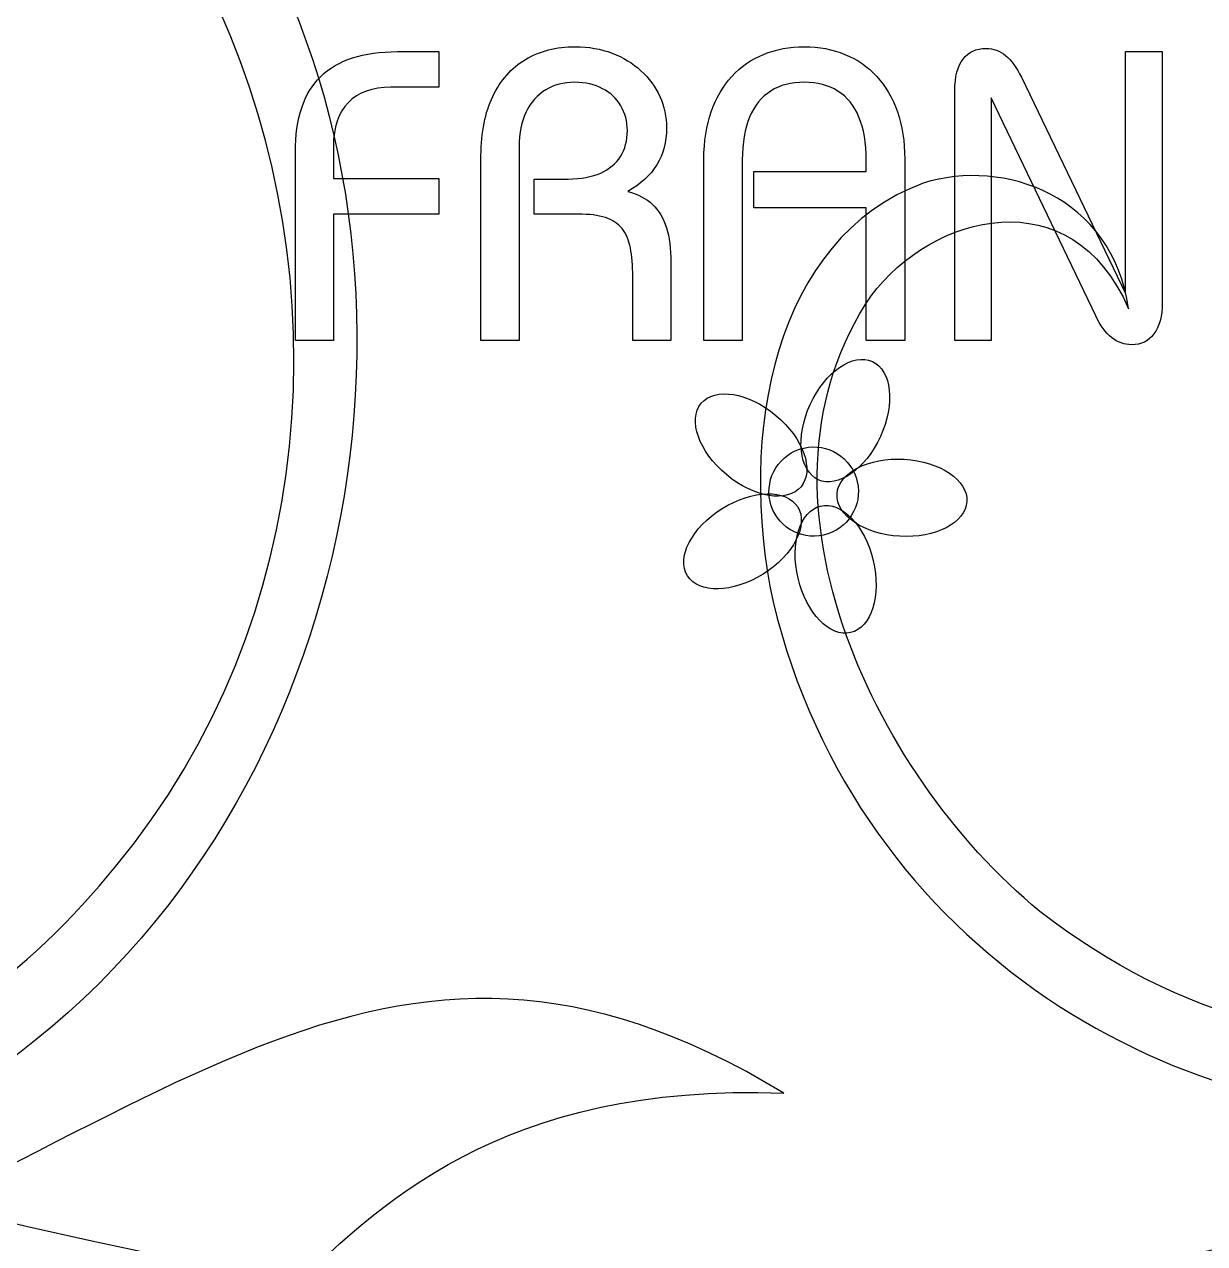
# Model space of a CAD drawing. Header units: millimetres. Extents: x -96 to 58, y -5 to 152.
# Drawn here: x -31.51 to -19.42, y 19.15 to 31.64 of the extents above; entities that cross this region are included whole.
import ezdxf

# ---------------------------------------------------------------- set-up
doc = ezdxf.new("R2010")
doc.units = ezdxf.units.MM
doc.header["$MEASUREMENT"] = 0
doc.layers.add('Capa 1', color=7, linetype='Continuous')

msp = doc.modelspace()

# ---------------------------------------------------------------- linework, layer by layer
at = {"layer": 'Capa 1', "color": 250, "lineweight": 9}
msp.add_open_spline([(-95.1806, 149.5), (-95.1806, 149.5), (57.2195, 149.5), (57.2195, 149.5), (57.2195, 149.5), (57.2195, 149.5), (57.2195, -2.9001), (57.2195, -2.9001), (57.2195, -2.9001), (57.2195, -2.9001), (-95.1806, -2.9001), (-95.1806, -2.9001), (-95.1806, -2.9001), (-95.1806, -2.9001), (-95.1806, 149.5), (-95.1806, 149.5)], degree=3, knots=[0, 0, 0, 0, 0.2, 0.2, 0.2, 0.2, 0.4, 0.4, 0.4, 0.4, 0.6, 0.6, 0.6, 0.6, 1, 1, 1, 1], dxfattribs=at)
at = {"layer": 'Capa 1', "color": 7}
msp.add_open_spline([(-18.9806, 128.6859), (11.6082, 128.6859), (36.4054, 103.8887), (36.4054, 73.2999), (36.4054, 73.2999), (36.4054, 42.7112), (11.6082, 17.9139), (-18.9806, 17.9139), (-18.9806, 17.9139), (-49.5694, 17.9139), (-74.3666, 42.7111), (-74.3666, 73.2999), (-74.3666, 73.2999), (-74.3666, 103.8888), (-49.5694, 128.6859), (-18.9806, 128.6859)], degree=3, knots=[0, 0, 0, 0, 0.2, 0.2, 0.2, 0.2, 0.4, 0.4, 0.4, 0.4, 0.6, 0.6, 0.6, 0.6, 1, 1, 1, 1], dxfattribs=at)
at = {"layer": 'Capa 1'}
for points, knots in [([(-54.7906, 49.5546), (-54.9192, 46.9923), (-54.8633, 44.6012), (-54.6573, 42.5243), (-54.6573, 42.5243), (-53.2346, 28.1755), (-45.7451, 19.5609), (-37.1903, 19.3849), (-37.1903, 19.3849), (-25.3474, 19.1709), (-24.7983, 37.6123), (-37.1961, 36.3227), (-37.1961, 36.3227), (-40.7314, 35.9547), (-43.4194, 32.6859), (-42.9017, 29.0762), (-42.9017, 29.0762), (-42.4011, 26.1719), (-39.6783, 23.9678), (-36.6832, 24.8029), (-36.6832, 24.8029), (-34.62, 25.4416), (-33.1498, 27.6434), (-34.1215, 29.7306), (-34.1215, 29.7306), (-34.7259, 30.9353), (-36.367, 31.7807), (-37.5384, 30.7664), (-37.5384, 30.7664), (-37.9717, 30.366), (-38.2871, 29.338), (-37.5146, 29.1005), (-37.5146, 29.1005), (-37.3687, 29.0634), (-37.2281, 29.0845), (-37.1073, 29.1766), (-37.1073, 29.1766), (-37.7473, 29.1446), (-37.6709, 29.9674), (-37.3841, 30.31), (-37.3841, 30.31), (-36.5146, 31.2768), (-35.0868, 30.5228), (-34.5854, 29.5798), (-34.5854, 29.5798), (-33.6879, 27.7582), (-35.023, 25.5256), (-36.8194, 24.9738), (-36.8194, 24.9738), (-39.548, 24.2215), (-42.2612, 26.4534), (-42.6817, 29.0867), (-42.6817, 29.0867), (-43.1206, 32.4424), (-40.4281, 35.7051), (-37.1675, 36.1326), (-37.1675, 36.1326), (-29.7303, 36.9841), (-26.3893, 28.0696), (-30.5706, 23.0193), (-30.5706, 23.0193), (-32.357, 20.7882), (-35.1621, 19.8248), (-37.9837, 19.9196), (-37.9837, 19.9196), (-48.538, 20.9926), (-55.9555, 33.5926), (-53.9315, 53.0764), (-53.9315, 53.0764), (-53.9315, 53.0764), (-54.1283, 53.1131), (-54.1283, 53.1131), (-54.1283, 53.1131), (-54.1283, 53.1131), (-54.7906, 49.5546), (-54.7906, 49.5546)], [0, 0, 0, 0, 0.05, 0.05, 0.05, 0.05, 0.1, 0.1, 0.1, 0.1, 0.15, 0.15, 0.15, 0.15, 0.2, 0.2, 0.2, 0.2, 0.25, 0.25, 0.25, 0.25, 0.3, 0.3, 0.3, 0.3, 0.35, 0.35, 0.35, 0.35, 0.4, 0.4, 0.4, 0.4, 0.45, 0.45, 0.45, 0.45, 0.5, 0.5, 0.5, 0.5, 0.55, 0.55, 0.55, 0.55, 0.6, 0.6, 0.6, 0.6, 0.65, 0.65, 0.65, 0.65, 0.7, 0.7, 0.7, 0.7, 0.75, 0.75, 0.75, 0.75, 0.8, 0.8, 0.8, 0.8, 0.85, 0.85, 0.85, 0.85, 0.9, 0.9, 0.9, 0.9, 1, 1, 1, 1]), ([(-20.1993, 28.7252), (-20.7858, 30.0782), (-22.2151, 29.6963), (-22.8358, 28.8586), (-22.8358, 28.8586), (-24.1835, 26.8788), (-22.8536, 23.9916), (-21.1083, 22.554), (-21.1083, 22.554), (-18.236, 20.3209), (-14.7942, 21.0921), (-12.6569, 23.4652), (-12.6569, 23.4652), (-9.4801, 27.2214), (-9.9478, 33.2046), (-12.8536, 37.7273), (-12.8536, 37.7273), (-14.9445, 40.8192), (-17.8156, 42.8133), (-20.9773, 43.6196), (-20.9773, 43.6196), (-20.9773, 43.6196), (-20.948, 43.7545), (-20.948, 43.7545), (-20.948, 43.7545), (-19.8115, 43.5689), (-18.2936, 43.1799), (-16.8638, 42.3858), (-16.8638, 42.3858), (-14.5613, 41.1062), (-9.9727, 36.1101), (-9.7712, 30.3432), (-9.7712, 30.3432), (-9.5983, 25.3932), (-12.2394, 20.9702), (-16.6826, 20.4825), (-16.6826, 20.4825), (-19.6326, 20.2567), (-22.9672, 22.1313), (-23.8404, 25.7242), (-23.8404, 25.7242), (-24.2101, 27.4422), (-23.8238, 29.4537), (-22.3018, 30.0126), (-22.3018, 30.0126), (-21.477, 30.2731), (-20.3645, 29.881), (-20.1993, 28.7252)], [0, 0, 0, 0, 0.0769231, 0.0769231, 0.0769231, 0.0769231, 0.1538462, 0.1538462, 0.1538462, 0.1538462, 0.2307692, 0.2307692, 0.2307692, 0.2307692, 0.3076923, 0.3076923, 0.3076923, 0.3076923, 0.3846154, 0.3846154, 0.3846154, 0.3846154, 0.4615385, 0.4615385, 0.4615385, 0.4615385, 0.5384615, 0.5384615, 0.5384615, 0.5384615, 0.6153846, 0.6153846, 0.6153846, 0.6153846, 0.6923077, 0.6923077, 0.6923077, 0.6923077, 0.7692308, 0.7692308, 0.7692308, 0.7692308, 0.8461538, 0.8461538, 0.8461538, 0.8461538, 1, 1, 1, 1]), ([(-22.8238, 28.1867), (-23.0224, 28.2773), (-23.3075, 28.0799), (-23.4604, 27.7459), (-23.4604, 27.7459), (-23.6131, 27.4117), (-23.5765, 27.0668), (-23.3779, 26.9761), (-23.3779, 26.9761), (-23.1792, 26.885), (-22.8942, 27.0825), (-22.7416, 27.4167), (-22.7416, 27.4167), (-22.5886, 27.7514), (-22.6255, 28.0956), (-22.8238, 28.1867)], [0, 0, 0, 0, 0.2, 0.2, 0.2, 0.2, 0.4, 0.4, 0.4, 0.4, 0.6, 0.6, 0.6, 0.6, 1, 1, 1, 1]), ([(-24.5759, 27.758), (-24.7159, 27.5903), (-24.6005, 27.2637), (-24.3184, 27.0276), (-24.3184, 27.0276), (-24.0361, 26.792), (-23.6942, 26.7367), (-23.5542, 26.9042), (-23.5542, 26.9042), (-23.4142, 27.0719), (-23.5296, 27.3987), (-23.8115, 27.6346), (-23.8115, 27.6346), (-24.0936, 27.8702), (-24.4357, 27.9253), (-24.5759, 27.758)], [0, 0, 0, 0, 0.2, 0.2, 0.2, 0.2, 0.4, 0.4, 0.4, 0.4, 0.6, 0.6, 0.6, 0.6, 1, 1, 1, 1]), ([(-23.2793, 26.42), (-23.0399, 26.4998), (-22.9106, 26.7594), (-22.9906, 26.9989), (-22.9906, 26.9989), (-23.0705, 27.2382), (-23.3298, 27.3678), (-23.5696, 27.2877), (-23.5696, 27.2877), (-23.8092, 27.2079), (-23.9385, 26.9486), (-23.8584, 26.7088), (-23.8584, 26.7088), (-23.7785, 26.4693), (-23.5193, 26.3398), (-23.2793, 26.42)], [0, 0, 0, 0, 0.2, 0.2, 0.2, 0.2, 0.4, 0.4, 0.4, 0.4, 0.6, 0.6, 0.6, 0.6, 1, 1, 1, 1]), ([(-21.8559, 26.7518), (-21.843, 26.9695), (-22.13, 27.164), (-22.4972, 27.1855), (-22.4972, 27.1855), (-22.8638, 27.2071), (-23.1721, 27.0479), (-23.185, 26.8304), (-23.185, 26.8304), (-23.1978, 26.6124), (-22.9106, 26.4179), (-22.5436, 26.3965), (-22.5436, 26.3965), (-22.1767, 26.3748), (-21.8685, 26.5336), (-21.8559, 26.7518)], [0, 0, 0, 0, 0.2, 0.2, 0.2, 0.2, 0.4, 0.4, 0.4, 0.4, 0.6, 0.6, 0.6, 0.6, 1, 1, 1, 1]), ([(-24.7173, 25.9915), (-24.6016, 25.8067), (-24.2551, 25.8143), (-23.9434, 26.0093), (-23.9434, 26.0093), (-23.6317, 26.204), (-23.4726, 26.5121), (-23.5882, 26.6973), (-23.5882, 26.6973), (-23.7038, 26.8824), (-24.0507, 26.8744), (-24.3624, 26.6795), (-24.3624, 26.6795), (-24.6741, 26.485), (-24.8332, 26.1764), (-24.7173, 25.9915)], [0, 0, 0, 0, 0.2, 0.2, 0.2, 0.2, 0.4, 0.4, 0.4, 0.4, 0.6, 0.6, 0.6, 0.6, 1, 1, 1, 1]), ([(-23.0459, 25.41), (-22.8335, 25.46), (-22.7302, 25.7912), (-22.8149, 26.1489), (-22.8149, 26.1489), (-22.8999, 26.5068), (-23.141, 26.756), (-23.3533, 26.7056), (-23.3533, 26.7056), (-23.5653, 26.6552), (-23.6689, 26.3244), (-23.5842, 25.9666), (-23.5842, 25.9666), (-23.4992, 25.6093), (-23.2585, 25.3596), (-23.0459, 25.41)], [0, 0, 0, 0, 0.2, 0.2, 0.2, 0.2, 0.4, 0.4, 0.4, 0.4, 0.6, 0.6, 0.6, 0.6, 1, 1, 1, 1]), ([(-42.1398, 19.427), (-40.7416, 18.464), (-37.1311, 17.575), (-35.4528, 18.2081), (-35.4528, 18.2081), (-30.0632, 20.2399), (-27.8881, 23.2209), (-23.7299, 20.6937), (-23.7299, 20.6937), (-29.5188, 20.9182), (-28.8319, 15.6406), (-32.0789, 18.4416), (-32.0789, 18.4416), (-31.6925, 17.3203), (-30.7838, 16.2307), (-31.2452, 15.7631), (-31.2452, 15.7631), (-32.3381, 14.6547), (-35.7877, 15.1155), (-36.8031, 16.8369), (-36.8031, 16.8369), (-36.9771, 14.3868), (-40.6113, 17.7991), (-42.1398, 19.427)], [0, 0, 0, 0, 0.1428571, 0.1428571, 0.1428571, 0.1428571, 0.2857143, 0.2857143, 0.2857143, 0.2857143, 0.4285714, 0.4285714, 0.4285714, 0.4285714, 0.5714286, 0.5714286, 0.5714286, 0.5714286, 0.7142857, 0.7142857, 0.7142857, 0.7142857, 1, 1, 1, 1]), ([(-16.3935, 14.7237), (-14.8042, 15.7389), (-17.2753, 17.2116), (-18.3073, 16.8023), (-18.3073, 16.8023), (-28.1525, 12.8991), (-12.9108, -4.933), (-4.3022, 11.0134), (-4.3022, 11.0134), (-6.5114, 5.4835), (-12.9217, 1.7998), (-18.6777, 4.8323), (-18.6777, 4.8323), (-22.3275, 6.7545), (-24.8398, 10.579), (-23.7165, 14.7173), (-23.7165, 14.7173), (-22.8973, 17.4277), (-20.3837, 19.684), (-17.4127, 19.1002), (-17.4127, 19.1002), (-16.0076, 18.7785), (-14.6374, 17.6726), (-14.7301, 16.1069), (-14.7301, 16.1069), (-14.8119, 15.2742), (-15.5366, 14.6678), (-16.3935, 14.7237)], [0, 0, 0, 0, 0.125, 0.125, 0.125, 0.125, 0.25, 0.25, 0.25, 0.25, 0.375, 0.375, 0.375, 0.375, 0.5, 0.5, 0.5, 0.5, 0.625, 0.625, 0.625, 0.625, 0.75, 0.75, 0.75, 0.75, 1, 1, 1, 1])]:
    msp.add_open_spline(points, degree=3, knots=knots, dxfattribs=at)
at = {"layer": 'Capa 1', "color": 250}
for points, knots in [([(-28.7319, 28.3999), (-28.7319, 28.3999), (-28.3424, 28.3999), (-28.3424, 28.3999), (-28.3424, 28.3999), (-28.3424, 28.3999), (-28.3424, 29.6953), (-28.3424, 29.6953), (-28.3424, 29.6953), (-28.3424, 29.6953), (-27.2629, 29.6953), (-27.2629, 29.6953), (-27.2629, 29.6953), (-27.2629, 29.6953), (-27.2629, 30.0593), (-27.2629, 30.0593), (-27.2629, 30.0593), (-27.2629, 30.0593), (-28.3424, 30.0593), (-28.3424, 30.0593), (-28.3424, 30.0593), (-28.3424, 30.0593), (-28.3424, 30.3895), (-28.3424, 30.3895), (-28.3424, 30.3895), (-28.3417, 30.585), (-28.2902, 30.7345), (-28.1893, 30.8382), (-28.1893, 30.8382), (-28.0884, 30.942), (-27.9431, 30.9941), (-27.754, 30.9948), (-27.754, 30.9948), (-27.754, 30.9948), (-27.2629, 30.9948), (-27.2629, 30.9948), (-27.2629, 30.9948), (-27.2629, 30.9948), (-27.2629, 31.359), (-27.2629, 31.359), (-27.2629, 31.359), (-27.2629, 31.359), (-27.6863, 31.359), (-27.6863, 31.359), (-27.6863, 31.359), (-28.0376, 31.3597), (-28.2994, 31.2749), (-28.4723, 31.1049), (-28.4723, 31.1049), (-28.6458, 30.9348), (-28.7319, 30.6766), (-28.7319, 30.3302), (-28.7319, 30.3302), (-28.7319, 30.3302), (-28.7319, 28.3999), (-28.7319, 28.3999)], [0, 0, 0, 0, 0.0666667, 0.0666667, 0.0666667, 0.0666667, 0.1333333, 0.1333333, 0.1333333, 0.1333333, 0.2, 0.2, 0.2, 0.2, 0.2666667, 0.2666667, 0.2666667, 0.2666667, 0.3333333, 0.3333333, 0.3333333, 0.3333333, 0.4, 0.4, 0.4, 0.4, 0.4666667, 0.4666667, 0.4666667, 0.4666667, 0.5333333, 0.5333333, 0.5333333, 0.5333333, 0.6, 0.6, 0.6, 0.6, 0.6666667, 0.6666667, 0.6666667, 0.6666667, 0.7333333, 0.7333333, 0.7333333, 0.7333333, 0.8, 0.8, 0.8, 0.8, 0.8666667, 0.8666667, 0.8666667, 0.8666667, 1, 1, 1, 1]), ([(-26.8311, 28.3999), (-26.8311, 28.3999), (-26.4415, 28.3999), (-26.4415, 28.3999), (-26.4415, 28.3999), (-26.4415, 28.3999), (-26.4415, 30.3852), (-26.4415, 30.3852), (-26.4415, 30.3852), (-26.4409, 30.5256), (-26.4162, 30.6449), (-26.369, 30.7429), (-26.369, 30.7429), (-26.321, 30.8411), (-26.254, 30.9158), (-26.1686, 30.9673), (-26.1686, 30.9673), (-26.0832, 31.0196), (-25.9837, 31.0456), (-25.8701, 31.0456), (-25.8701, 31.0456), (-25.7608, 31.045), (-25.6662, 31.023), (-25.5858, 30.98), (-25.5858, 30.98), (-25.5054, 30.9378), (-25.4433, 30.8791), (-25.3995, 30.805), (-25.3995, 30.805), (-25.3551, 30.7309), (-25.3332, 30.6456), (-25.3325, 30.5503), (-25.3325, 30.5503), (-25.3325, 30.4481), (-25.3558, 30.3605), (-25.4017, 30.2864), (-25.4017, 30.2864), (-25.4482, 30.2124), (-25.516, 30.1559), (-25.6056, 30.1157), (-25.6056, 30.1157), (-25.6959, 30.0756), (-25.8066, 30.0557), (-25.9379, 30.055), (-25.9379, 30.055), (-25.9379, 30.055), (-26.285, 30.055), (-26.285, 30.055), (-26.285, 30.055), (-26.285, 30.055), (-26.285, 29.6953), (-26.285, 29.6953), (-26.285, 29.6953), (-26.285, 29.6953), (-25.8363, 29.6953), (-25.8363, 29.6953), (-25.8363, 29.6953), (-25.7234, 29.6953), (-25.631, 29.6839), (-25.5576, 29.6599), (-25.5576, 29.6599), (-25.4849, 29.6359), (-25.4278, 29.5978), (-25.3868, 29.547), (-25.3868, 29.547), (-25.3459, 29.4962), (-25.3177, 29.4299), (-25.3008, 29.3488), (-25.3008, 29.3488), (-25.2845, 29.2676), (-25.2768, 29.1703), (-25.2775, 29.056), (-25.2775, 29.056), (-25.2775, 29.056), (-25.2775, 28.3999), (-25.2775, 28.3999), (-25.2775, 28.3999), (-25.2775, 28.3999), (-24.888, 28.3999), (-24.888, 28.3999), (-24.888, 28.3999), (-24.888, 28.3999), (-24.888, 29.2041), (-24.888, 29.2041), (-24.888, 29.2041), (-24.8873, 29.3411), (-24.9021, 29.4581), (-24.9325, 29.5555), (-24.9325, 29.5555), (-24.9628, 29.6529), (-25.0101, 29.7326), (-25.075, 29.794), (-25.075, 29.794), (-25.1399, 29.8553), (-25.2239, 29.8998), (-25.3283, 29.928), (-25.3283, 29.928), (-25.1969, 30.0008), (-25.0976, 30.0917), (-25.0305, 30.2011), (-25.0305, 30.2011), (-24.9642, 30.3104), (-24.9304, 30.4353), (-24.9304, 30.5757), (-24.9304, 30.5757), (-24.9311, 30.6907), (-24.9543, 30.7987), (-24.9995, 30.8989), (-24.9995, 30.8989), (-25.0454, 30.999), (-25.1096, 31.0879), (-25.1935, 31.1641), (-25.1935, 31.1641), (-25.2768, 31.2403), (-25.3756, 31.3003), (-25.4891, 31.3441), (-25.4891, 31.3441), (-25.6034, 31.3872), (-25.729, 31.409), (-25.8659, 31.4097), (-25.8659, 31.4097), (-26.0621, 31.4091), (-26.2314, 31.3659), (-26.376, 31.2791), (-26.376, 31.2791), (-26.52, 31.1925), (-26.6314, 31.0668), (-26.7105, 30.901), (-26.7105, 30.901), (-26.7895, 30.736), (-26.8297, 30.5341), (-26.8311, 30.2963), (-26.8311, 30.2963), (-26.8311, 30.2963), (-26.8311, 28.3999), (-26.8311, 28.3999)], [0, 0, 0, 0, 0.0285714, 0.0285714, 0.0285714, 0.0285714, 0.0571429, 0.0571429, 0.0571429, 0.0571429, 0.0857143, 0.0857143, 0.0857143, 0.0857143, 0.1142857, 0.1142857, 0.1142857, 0.1142857, 0.1428571, 0.1428571, 0.1428571, 0.1428571, 0.1714286, 0.1714286, 0.1714286, 0.1714286, 0.2, 0.2, 0.2, 0.2, 0.2285714, 0.2285714, 0.2285714, 0.2285714, 0.2571429, 0.2571429, 0.2571429, 0.2571429, 0.2857143, 0.2857143, 0.2857143, 0.2857143, 0.3142857, 0.3142857, 0.3142857, 0.3142857, 0.3428571, 0.3428571, 0.3428571, 0.3428571, 0.3714286, 0.3714286, 0.3714286, 0.3714286, 0.4, 0.4, 0.4, 0.4, 0.4285714, 0.4285714, 0.4285714, 0.4285714, 0.4571429, 0.4571429, 0.4571429, 0.4571429, 0.4857143, 0.4857143, 0.4857143, 0.4857143, 0.5142857, 0.5142857, 0.5142857, 0.5142857, 0.5428571, 0.5428571, 0.5428571, 0.5428571, 0.5714286, 0.5714286, 0.5714286, 0.5714286, 0.6, 0.6, 0.6, 0.6, 0.6285714, 0.6285714, 0.6285714, 0.6285714, 0.6571429, 0.6571429, 0.6571429, 0.6571429, 0.6857143, 0.6857143, 0.6857143, 0.6857143, 0.7142857, 0.7142857, 0.7142857, 0.7142857, 0.7428571, 0.7428571, 0.7428571, 0.7428571, 0.7714286, 0.7714286, 0.7714286, 0.7714286, 0.8, 0.8, 0.8, 0.8, 0.8285714, 0.8285714, 0.8285714, 0.8285714, 0.8571429, 0.8571429, 0.8571429, 0.8571429, 0.8857143, 0.8857143, 0.8857143, 0.8857143, 0.9142857, 0.9142857, 0.9142857, 0.9142857, 0.9428571, 0.9428571, 0.9428571, 0.9428571, 1, 1, 1, 1]), ([(-22.8855, 28.3999), (-22.8855, 28.3999), (-22.4918, 28.3999), (-22.4918, 28.3999), (-22.4918, 28.3999), (-22.4918, 28.3999), (-22.4918, 30.2582), (-22.4918, 30.2582), (-22.4918, 30.2582), (-22.4926, 30.4395), (-22.518, 30.6011), (-22.5674, 30.7436), (-22.5674, 30.7436), (-22.6175, 30.8863), (-22.6881, 31.0061), (-22.7791, 31.1056), (-22.7791, 31.1056), (-22.8708, 31.2045), (-22.9787, 31.2799), (-23.1043, 31.3314), (-23.1043, 31.3314), (-23.2299, 31.3837), (-23.3689, 31.4097), (-23.5206, 31.4097), (-23.5206, 31.4097), (-23.6723, 31.4098), (-23.8113, 31.3836), (-23.9369, 31.3314), (-23.9369, 31.3314), (-24.0625, 31.2799), (-24.1704, 31.2044), (-24.2621, 31.1056), (-24.2621, 31.1056), (-24.3532, 31.0062), (-24.4237, 30.8862), (-24.4738, 30.7436), (-24.4738, 30.7436), (-24.5232, 30.6011), (-24.5486, 30.4395), (-24.5493, 30.2582), (-24.5493, 30.2582), (-24.5493, 30.2582), (-24.5492, 28.3999), (-24.5492, 28.3999), (-24.5492, 28.3999), (-24.5492, 28.3999), (-24.1555, 28.3999), (-24.1555, 28.3999), (-24.1555, 28.3999), (-24.1555, 28.3999), (-24.1555, 30.2498), (-24.1555, 30.2498), (-24.1555, 30.2498), (-24.1549, 30.4247), (-24.1302, 30.5715), (-24.0801, 30.6893), (-24.0801, 30.6893), (-24.0307, 30.8078), (-23.9588, 30.896), (-23.8642, 30.956), (-23.8642, 30.956), (-23.7697, 31.0161), (-23.6554, 31.0456), (-23.5206, 31.0456), (-23.5206, 31.0456), (-23.3858, 31.0456), (-23.2716, 31.016), (-23.177, 30.956), (-23.177, 30.956), (-23.0825, 30.896), (-23.0105, 30.8078), (-22.9611, 30.6893), (-22.9611, 30.6893), (-22.9109, 30.5716), (-22.8856, 30.4247), (-22.8856, 30.2498), (-22.8856, 30.2498), (-22.8856, 30.2498), (-22.8855, 30.1312), (-22.8855, 30.1312), (-22.8855, 30.1312), (-22.8855, 30.1312), (-24.0371, 30.1312), (-24.0371, 30.1312), (-24.0371, 30.1312), (-24.0371, 30.1312), (-24.0371, 29.7588), (-24.0371, 29.7588), (-24.0371, 29.7588), (-24.0371, 29.7588), (-22.8855, 29.7588), (-22.8855, 29.7588), (-22.8855, 29.7588), (-22.8855, 29.7588), (-22.8855, 28.3999), (-22.8855, 28.3999)], [0, 0, 0, 0, 0.04, 0.04, 0.04, 0.04, 0.08, 0.08, 0.08, 0.08, 0.12, 0.12, 0.12, 0.12, 0.16, 0.16, 0.16, 0.16, 0.2, 0.2, 0.2, 0.2, 0.24, 0.24, 0.24, 0.24, 0.28, 0.28, 0.28, 0.28, 0.32, 0.32, 0.32, 0.32, 0.36, 0.36, 0.36, 0.36, 0.4, 0.4, 0.4, 0.4, 0.44, 0.44, 0.44, 0.44, 0.48, 0.48, 0.48, 0.48, 0.52, 0.52, 0.52, 0.52, 0.56, 0.56, 0.56, 0.56, 0.6, 0.6, 0.6, 0.6, 0.64, 0.64, 0.64, 0.64, 0.68, 0.68, 0.68, 0.68, 0.72, 0.72, 0.72, 0.72, 0.76, 0.76, 0.76, 0.76, 0.8, 0.8, 0.8, 0.8, 0.84, 0.84, 0.84, 0.84, 0.88, 0.88, 0.88, 0.88, 0.92, 0.92, 0.92, 0.92, 1, 1, 1, 1]), ([(-21.6071, 28.3999), (-21.6071, 28.3999), (-21.6071, 30.8847), (-21.6071, 30.8847), (-21.6071, 30.8847), (-21.6071, 30.8847), (-20.5361, 28.6539), (-20.5361, 28.6539), (-20.5361, 28.6539), (-20.4895, 28.5544), (-20.4352, 28.4802), (-20.3738, 28.4308), (-20.3738, 28.4308), (-20.3125, 28.3822), (-20.244, 28.3575), (-20.1678, 28.3575), (-20.1678, 28.3575), (-20.0712, 28.3582), (-19.9957, 28.3949), (-19.9399, 28.4689), (-19.9399, 28.4689), (-19.8842, 28.5424), (-19.856, 28.6489), (-19.8546, 28.7893), (-19.8546, 28.7893), (-19.8546, 28.7893), (-19.8546, 31.359), (-19.8546, 31.359), (-19.8546, 31.359), (-19.8546, 31.359), (-20.2312, 31.359), (-20.2312, 31.359), (-20.2312, 31.359), (-20.2312, 31.359), (-20.2312, 28.8825), (-20.2312, 28.8825), (-20.2312, 28.8825), (-20.2312, 28.8825), (-21.298, 31.0964), (-21.298, 31.0964), (-21.298, 31.0964), (-21.3461, 31.196), (-21.3997, 31.27), (-21.459, 31.3194), (-21.459, 31.3194), (-21.5182, 31.368), (-21.5846, 31.3927), (-21.6579, 31.3927), (-21.6579, 31.3927), (-21.7602, 31.3927), (-21.8393, 31.3561), (-21.895, 31.2834), (-21.895, 31.2834), (-21.9507, 31.2107), (-21.979, 31.1035), (-21.9797, 30.9609), (-21.9797, 30.9609), (-21.9797, 30.9609), (-21.9797, 28.3999), (-21.9797, 28.3999), (-21.9797, 28.3999), (-21.9797, 28.3999), (-21.6071, 28.3999), (-21.6071, 28.3999)], [0, 0, 0, 0, 0.0588235, 0.0588235, 0.0588235, 0.0588235, 0.1176471, 0.1176471, 0.1176471, 0.1176471, 0.1764706, 0.1764706, 0.1764706, 0.1764706, 0.2352941, 0.2352941, 0.2352941, 0.2352941, 0.2941176, 0.2941176, 0.2941176, 0.2941176, 0.3529412, 0.3529412, 0.3529412, 0.3529412, 0.4117647, 0.4117647, 0.4117647, 0.4117647, 0.4705882, 0.4705882, 0.4705882, 0.4705882, 0.5294118, 0.5294118, 0.5294118, 0.5294118, 0.5882353, 0.5882353, 0.5882353, 0.5882353, 0.6470588, 0.6470588, 0.6470588, 0.6470588, 0.7058824, 0.7058824, 0.7058824, 0.7058824, 0.7647059, 0.7647059, 0.7647059, 0.7647059, 0.8235294, 0.8235294, 0.8235294, 0.8235294, 0.8823529, 0.8823529, 0.8823529, 0.8823529, 1, 1, 1, 1])]:
    msp.add_open_spline(points, degree=3, knots=knots, dxfattribs=at)

doc.saveas('drawing.dxf')
